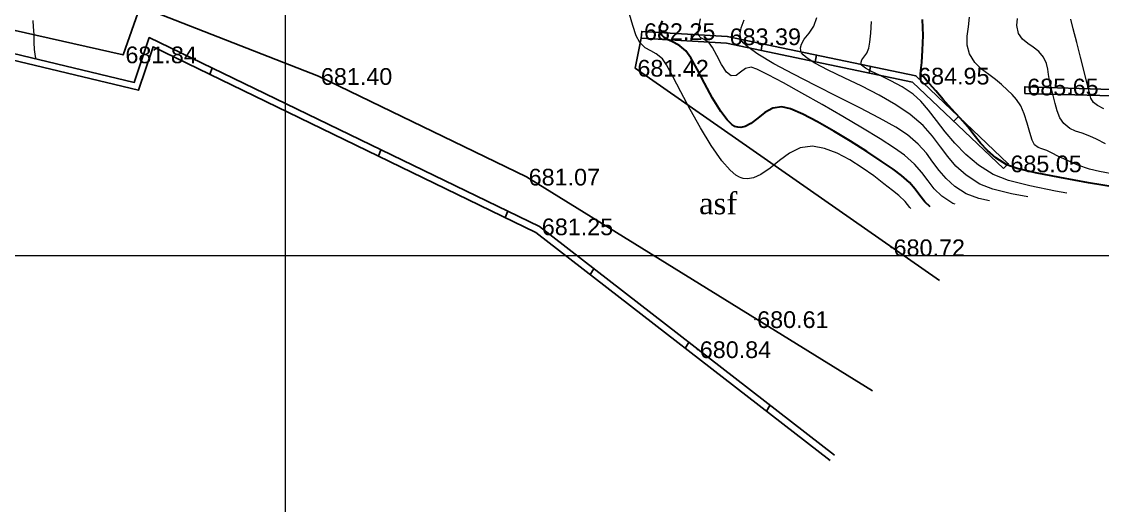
# Model space of a CAD drawing. Header units: feet. Extents: x 3381 to 1374491, y 675186 to 8751562.
# Drawn here: x 686647.5 to 686712.2, y 4376081.2 to 4376110.2 of the extents above; entities that cross this region are included whole.
import ezdxf

# ---------------------------------------------------------------- set-up
doc = ezdxf.new("R2010")
doc.units = ezdxf.units.FT
doc.header["$MEASUREMENT"] = 0
doc.header["$PDMODE"] = 34
doc.header["$PDSIZE"] = 0.01
doc.layers.get('0').update_dxf_attribs({"linetype": 'CONTINUOUS'})
for name, color, linetype in [('0_Point_Height', 2, 'CONTINUOUS'), ('0_Point_Point', 7, 'CONTINUOUS'), ('Yazilar', 7, 'CONTINUOUS')]:
    doc.layers.add(name, color=color, linetype=linetype)
for name, color, linetype, lineweight in [('ANA HORIZONTAL', 24, 'CONTINUOUS', 30), ('HORIZANTAL', 24, 'CONTINUOUS', 13), ('km setka', 170, 'CONTINUOUS', 15)]:
    doc.layers.add(name, color=color, linetype=linetype, lineweight=lineweight)
doc.styles.get("Standard").update_dxf_attribs({"font": 'arial.ttf', "height": 2.5})

msp = doc.modelspace()

# ---------------------------------------------------------------- linework, layer by layer
at = {"linetype": 'Continuous'}
for p, q in [((686684.651, 4376109.564, 682.253), (686684.627, 4376109.165, 682.253)), ((686684.651, 4376109.564, 682.253), (686689.774, 4376109.26, 683.387)), ((686687.632, 4376109.387), (686687.607, 4376108.988)), ((686689.774, 4376109.26, 683.387), (686701.056, 4376106.904, 684.952)), ((686684.627, 4376109.165, 682.253), (686689.721, 4376108.863, 683.381)), ((686689.721, 4376108.863, 683.391), (686700.863, 4376106.536, 684.937)), ((686691.863, 4376108.824), (686691.799, 4376108.429)), ((686695.108, 4376108.146), (686695.037, 4376107.752)), ((686658.951, 4376107.371), (686658.803, 4376106.999)), ((686698.341, 4376107.471), (686698.267, 4376107.078)), ((686701.056, 4376106.904, 684.952), (686706.58, 4376101.654, 685.052)), ((686700.863, 4376106.536, 684.953), (686706.304, 4376101.364, 685.052)), ((686707.589, 4376106.252, 685.649), (686707.577, 4376105.852, 685.649)), ((686707.589, 4376106.252, 685.649), (686712.78, 4376106.1, 686.811)), ((686710.33, 4376106.172), (686710.328, 4376105.773)), ((686707.577, 4376105.852, 685.649), (686712.814, 4376105.702, 686.811)), ((686703.608, 4376104.479), (686703.324, 4376104.197)), ((686669.044, 4376102.484), (686668.897, 4376102.111)), ((686706.58, 4376101.654, 685.052), (686706.304, 4376101.364, 685.052)), ((686676.628, 4376098.811), (686676.473, 4376098.442)), ((686681.786, 4376095.367), (686681.57, 4376095.028)), ((686687.472, 4376090.959, 296.602), (686687.254, 4376090.622, 296.602)), ((686692.327, 4376087.196, 680.72), (686692.117, 4376086.853, 680.72))]:
    msp.add_line(p, q, dxfattribs=at)
at = {"color": 30, "linetype": 'Continuous'}
for p, q in [((686684.627, 4376109.165, 682.253), (686684.257, 4376107.375, 681.419)), ((686684.257, 4376107.375, 681.419), (686702.474, 4376094.665))]:
    msp.add_line(p, q, dxfattribs=at)
at = {"color": 30, "linetype": 'Continuous', "elevation": 684.227}
msp.add_lwpolyline([(686520.321, 4376140.769), (686544.277, 4376135.188), (686566.407, 4376129.432), (686585.346, 4376124.858), (686597.144, 4376121.86), (686638.102, 4376111.667), (686653.614, 4376108.174), (686654.63, 4376111.065), (686665.312, 4376106.883), (686677.747, 4376100.863), (686698.461, 4376088.06)], dxfattribs=at)
at = {"linetype": 'Continuous', "elevation": 684.355}
for points in [[(686543.951, 4376133.181), (686567.224, 4376127.534), (686622.115, 4376113.828), (686654.54, 4376106.041), (686655.408, 4376108.643), (686678.322, 4376097.546), (686695.936, 4376083.892)], [(686544.015, 4376133.577), (686567.32, 4376127.922), (686622.21, 4376114.216), (686654.277, 4376106.516), (686655.173, 4376109.201), (686678.534, 4376097.888), (686696.181, 4376084.208)]]:
    msp.add_lwpolyline(points, dxfattribs=at)
at = {"layer": '0_Point_Point'}
for p in [(686684.651, 4376109.564, 682.253), (686689.774, 4376109.26, 683.387), (686653.614, 4376108.174, 681.835), (686684.257, 4376107.375, 681.419), (686665.312, 4376106.883, 681.397), (686701.056, 4376106.904, 684.952), (686707.589, 4376106.252, 685.649), (686706.58, 4376101.654, 685.052), (686677.747, 4376100.863, 681.068), (686678.534, 4376097.888, 681.253), (686699.587, 4376096.637, 680.72), (686691.424, 4376092.338, 680.611), (686687.989, 4376090.541, 680.841)]:
    msp.add_point(p, dxfattribs=at)
at = {"layer": 'ANA HORIZONTAL', "color": 16, "lineweight": 30}
for points, elevation in [([(686701.904, 4376099.08), (686701.592, 4376099.38), (686701.303, 4376099.748), (686701.02, 4376100.134), (686700.676, 4376100.537), (686700.205, 4376100.956), (686699.704, 4376101.319), (686698.987, 4376101.811), (686698.114, 4376102.386), (686697.147, 4376102.999), (686696.146, 4376103.605), (686695.174, 4376104.16), (686694.291, 4376104.617), (686693.558, 4376104.933), (686693.037, 4376105.062), (686692.491, 4376104.974), (686692.018, 4376104.713), (686691.59, 4376104.374), (686691.18, 4376104.053), (686690.846, 4376103.875), (686690.582, 4376103.819), (686690.397, 4376103.831), (686690.301, 4376103.853), (686690.216, 4376103.886), (686690.04, 4376103.998), (686689.763, 4376104.267), (686689.377, 4376104.779), (686688.884, 4376105.582), (686688.405, 4376106.46), (686687.962, 4376107.3), (686687.581, 4376107.988), (686687.287, 4376108.411), (686686.931, 4376108.7), (686686.565, 4376108.899), (686686.225, 4376109.063), (686685.996, 4376109.204), (686685.861, 4376109.334), (686685.793, 4376109.439), (686685.767, 4376109.498), (686685.743, 4376109.574), (686685.727, 4376109.719), (686685.766, 4376109.925), (686685.886, 4376110.192)], 682.5), ([(686713.226, 4376100.203), (686711.396, 4376100.517), (686709.676, 4376100.827), (686708.22, 4376101.115), (686707.128, 4376101.374), (686706.496, 4376101.594), (686705.846, 4376102.002), (686705.34, 4376102.433), (686704.926, 4376102.886), (686704.55, 4376103.362), (686704.161, 4376103.861), (686703.707, 4376104.384), (686703.197, 4376104.935), (686702.699, 4376105.49), (686702.247, 4376106.003), (686701.875, 4376106.432), (686701.616, 4376106.732), (686701.506, 4376106.859), (686701.413, 4376106.937), (686701.337, 4376107.02), (686701.354, 4376107.219), (686701.407, 4376107.714), (686701.462, 4376108.435), (686701.487, 4376109.312), (686701.448, 4376110.273)], 685)]:
    msp.add_lwpolyline(points, dxfattribs=dict(at, elevation=elevation))
at = {"layer": 'HORIZANTAL', "color": 16, "linetype": 'Continuous', "lineweight": 20}
for points, elevation in [([(686700.756, 4376098.966), (686700.701, 4376099.039), (686700.425, 4376099.383), (686700.031, 4376099.743), (686699.655, 4376100.042), (686699.148, 4376100.449), (686698.536, 4376100.921), (686697.847, 4376101.413), (686697.11, 4376101.881), (686696.35, 4376102.28), (686695.597, 4376102.566), (686694.877, 4376102.696), (686694.137, 4376102.598), (686693.486, 4376102.285), (686692.895, 4376101.852), (686692.339, 4376101.392), (686691.789, 4376101.002), (686691.335, 4376100.802), (686690.977, 4376100.751), (686690.727, 4376100.774), (686690.598, 4376100.805), (686690.495, 4376100.843), (686690.279, 4376100.967), (686689.935, 4376101.262), (686689.447, 4376101.825), (686688.812, 4376102.735), (686688.172, 4376103.789), (686687.557, 4376104.892), (686686.993, 4376105.951), (686686.508, 4376106.873), (686686.13, 4376107.564), (686685.885, 4376107.932), (686685.524, 4376108.226), (686685.188, 4376108.405), (686684.862, 4376108.589), (686684.531, 4376108.9), (686684.319, 4376109.309), (686684.121, 4376109.909), (686683.921, 4376110.591)], 682), ([(686648.21, 4376110.213), (686648.231, 4376109.834), (686648.259, 4376109.38), (686648.275, 4376108.906), (686648.297, 4376108.476), (686648.356, 4376108.062), (686648.397, 4376107.928)], 682), ([(686703.408, 4376099.229), (686703.267, 4376099.278), (686702.621, 4376099.702), (686702.156, 4376100.15), (686701.785, 4376100.622), (686701.422, 4376101.116), (686700.982, 4376101.632), (686700.378, 4376102.169), (686699.788, 4376102.581), (686698.924, 4376103.133), (686697.863, 4376103.782), (686696.678, 4376104.484), (686695.446, 4376105.198), (686694.241, 4376105.88), (686693.138, 4376106.487), (686692.214, 4376106.976), (686691.542, 4376107.304), (686691.198, 4376107.429), (686690.853, 4376107.34), (686690.566, 4376107.128), (686690.297, 4376106.935), (686690.004, 4376106.901), (686689.728, 4376107.131), (686689.429, 4376107.581), (686689.136, 4376108.115), (686688.88, 4376108.596), (686688.689, 4376108.89), (686688.431, 4376109.064), (686688.191, 4376109.172), (686688.025, 4376109.364), (686688.043, 4376109.687), (686688.165, 4376110.326)], 683), ([(686705.467, 4376099.433), (686704.823, 4376099.578), (686704.074, 4376099.857), (686703.383, 4376100.298), (686702.865, 4376100.762), (686702.453, 4376101.246), (686702.082, 4376101.751), (686701.685, 4376102.276), (686701.197, 4376102.82), (686700.552, 4376103.382), (686699.859, 4376103.836), (686698.88, 4376104.383), (686697.697, 4376104.998), (686696.392, 4376105.655), (686695.047, 4376106.33), (686693.743, 4376106.998), (686692.564, 4376107.632), (686691.59, 4376108.209), (686691.015, 4376108.613), (686690.729, 4376108.873), (686690.618, 4376109.023), (686690.588, 4376109.09), (686690.56, 4376109.2), (686690.542, 4376109.426), (686690.596, 4376109.78), (686690.786, 4376110.265)], 683.5), ([(686707.766, 4376099.662), (686706.773, 4376099.85), (686705.668, 4376100.129), (686704.882, 4376100.436), (686704.066, 4376100.957), (686703.454, 4376101.503), (686702.969, 4376102.075), (686702.531, 4376102.671), (686702.063, 4376103.29), (686701.487, 4376103.931), (686700.725, 4376104.595), (686699.864, 4376105.178), (686698.869, 4376105.743), (686697.815, 4376106.283), (686696.774, 4376106.79), (686695.818, 4376107.256), (686695.02, 4376107.675), (686694.546, 4376107.97), (686694.309, 4376108.166), (686694.217, 4376108.283), (686694.193, 4376108.337), (686694.171, 4376108.421), (686694.16, 4376108.58), (686694.212, 4376108.805), (686694.376, 4376109.093), (686694.662, 4376109.463), (686694.95, 4376109.885), (686695.14, 4376110.401)], 684), ([(686710.096, 4376099.893), (686709.421, 4376100.007), (686707.872, 4376100.32), (686706.596, 4376100.656), (686705.689, 4376101.015), (686704.806, 4376101.574), (686704.046, 4376102.205), (686703.388, 4376102.879), (686702.811, 4376103.565), (686702.294, 4376104.231), (686701.818, 4376104.848), (686701.359, 4376105.383), (686700.899, 4376105.808), (686700.243, 4376106.248), (686699.563, 4376106.618), (686698.92, 4376106.928), (686698.372, 4376107.187), (686698.041, 4376107.362), (686697.877, 4376107.479), (686697.813, 4376107.551), (686697.797, 4376107.585), (686697.785, 4376107.634), (686697.785, 4376107.727), (686697.831, 4376107.858), (686697.949, 4376108.03), (686698.125, 4376108.266), (686698.247, 4376108.564), (686698.303, 4376108.913), (686698.366, 4376109.465), (686698.4, 4376110.166)], 684.5), ([(686713.107, 4376100.984), (686712.039, 4376101.189), (686711.445, 4376101.327), (686710.761, 4376101.57), (686710.134, 4376101.834), (686709.594, 4376102.087), (686709.17, 4376102.298), (686708.891, 4376102.435), (686708.605, 4376102.538), (686708.375, 4376102.618), (686708.159, 4376102.787), (686708.024, 4376103.061), (686707.883, 4376103.524), (686707.727, 4376104.081), (686707.548, 4376104.639), (686707.337, 4376105.105), (686707.071, 4376105.501), (686706.82, 4376105.784), (686706.541, 4376106.049), (686706.192, 4376106.392), (686705.833, 4376106.698), (686705.42, 4376106.99), (686704.994, 4376107.311), (686704.597, 4376107.71), (686704.272, 4376108.231), (686704.136, 4376108.741), (686704.137, 4376109.273), (686704.204, 4376109.833), (686704.264, 4376110.424)], 685.5), ([(686712.412, 4376102.84), (686711.859, 4376103.118), (686711.471, 4376103.306), (686711.002, 4376103.482), (686710.613, 4376103.6), (686710.265, 4376103.757), (686709.921, 4376104.05), (686709.684, 4376104.4), (686709.518, 4376104.808), (686709.394, 4376105.256), (686709.284, 4376105.728), (686709.157, 4376106.206), (686709.054, 4376106.633), (686709.005, 4376106.988), (686708.961, 4376107.311), (686708.873, 4376107.641), (686708.693, 4376108.018), (686708.414, 4376108.365), (686708.087, 4376108.62), (686707.75, 4376108.844), (686707.444, 4376109.098), (686707.207, 4376109.442), (686707.098, 4376109.914), (686707.143, 4376110.339)], 686), ([(686712.315, 4376104.938), (686711.92, 4376105.14), (686711.684, 4376105.314), (686711.526, 4376105.565), (686711.463, 4376105.821), (686711.39, 4376106.141), (686711.294, 4376106.5), (686711.122, 4376107.169), (686710.907, 4376108.015), (686710.682, 4376108.907), (686710.478, 4376109.713), (686710.329, 4376110.299)], 686.5)]:
    msp.add_lwpolyline(points, dxfattribs=dict(at, elevation=elevation))
at = {"layer": 'km setka', "flags": 128}
for points in [[(686663.306, 4376427.956), (686663.306, 4375972.172)], [(686413.5, 4376096.167), (686890.66, 4376096.167)]]:
    msp.add_lwpolyline(points, dxfattribs=at)

# ---------------------------------------------------------------- texts
at = {"layer": '0_Point_Height', "color": 0}
for s, p in [('682.25', (686684.787, 4376109.05, 682.253)), ('683.39', (686689.91, 4376108.746, 683.387)), ('681.84', (686653.75, 4376107.66, 681.835)), ('681.40', (686665.448, 4376106.369, 681.397)), ('681.42', (686684.393, 4376106.861, 681.419)), ('684.95', (686701.192, 4376106.39, 684.952)), ('685.65', (686707.725, 4376105.738, 685.649)), ('685.05', (686706.716, 4376101.14, 685.052)), ('681.07', (686677.883, 4376100.349, 681.068)), ('681.25', (686678.67, 4376097.374, 681.253)), ('680.72', (686699.723, 4376096.123, 680.72)), ('680.61', (686691.56, 4376091.824, 680.611)), ('680.84', (686688.125, 4376090.027, 680.841))]:
    msp.add_text(s, height=1, dxfattribs=at).set_placement(p)
at = {"layer": 'Yazilar', "color": 30, "insert": (686688.083, 4376099.935), "char_height": 1.3, "width": 0.10588, "attachment_point": 1, "rotation": 359.75118}
msp.add_mtext('{\\fTimes New Roman|b0|i0|c0|p18;asf}', dxfattribs=at)

doc.saveas('drawing.dxf')
